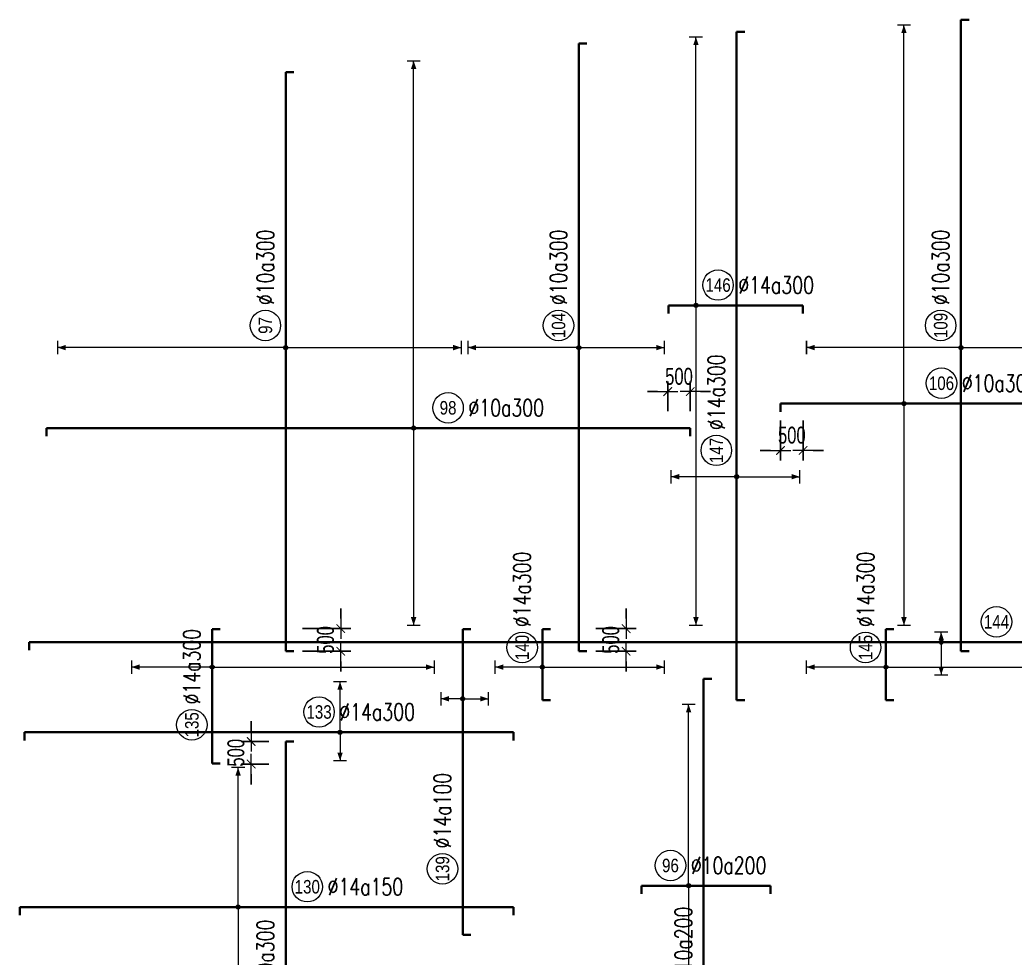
# Model space of a CAD drawing. Header units: millimetres. Extents: x -179076 to 493302, y -18667 to 80932.
# Drawn here: x 155996 to 178048, y 58000 to 78786 of the extents above; entities that cross this region are included whole.
import ezdxf
from ezdxf.enums import TextEntityAlignment as Align

# ---------------------------------------------------------------- set-up
doc = ezdxf.new("R2010")
doc.units = ezdxf.units.MM
doc.layers.get('0').update_dxf_attribs({"lineweight": 20})
doc.layers.get('Defpoints').update_dxf_attribs({"color": 151, "lineweight": 9})
for name, color, linetype, lineweight in [('NDC_S_DIM', 1, 'Continuous', 15), ('NDC_S_REBAR', 4, 'Continuous', 35), ('NDC_S_VN TEXT', 7, 'Continuous', 20)]:
    doc.layers.add(name, color=color, linetype=linetype, lineweight=lineweight)
doc.styles.add('ARIAL', font='arial.ttf', dxfattribs={"width": 0.8})
doc.styles.add('NDC_DIM', font='', dxfattribs={"width": 0.75})
doc.styles.add('NDC_EN TXT', font='romans.shx', dxfattribs={"width": 0.8})
doc.styles.get('NDC_DIM').set_extended_font_data('Dotum')
doc.dimstyles.new('NDC_dim_150', dxfattribs={"dimscale": 150, "dimtxt": 2.5, "dimasz": 1.5, "dimexe": 1.5, "dimexo": 2.5, "dimgap": 1, "dimtad": 1, "dimdec": 0, "dimzin": 0, "dimdsep": 46, "dimtxsty": 'NDC_DIM', "dimblk": 'DIMMARK', "dimcen": 0.09, "dimdle": 1.2, "dimclrd": 1, "dimclre": 1, "dimclrt": 3, "dimadec": 0, "dimazin": 0, "dimtfac": 1, "dimtdec": 0, "dimtix": 1, "dimtofl": 0, "dimtmove": 0, "dimatfit": 3, "dimfxl": 8, "dimfxlon": 1, "dimtolj": 1, "dimtzin": 0, "dimarcsym": 0})

# ---------------------------------------------------------------- blocks, each defined once
blk = doc.blocks.new('DIMMARK')
at = {"layer": 'NDC_S_DIM', "color": 1}
blk.add_line((-1.5, 0), (1, 0), dxfattribs=at)
at = {"layer": 'NDC_S_DIM', "color": 2, "const_width": 0.1}
blk.add_lwpolyline([(-0.424, -0.424), (0.424, 0.424)], dxfattribs=at)
blk = doc.blocks.new('*D555')
at = {"layer": 'Defpoints', "color": 0, "transparency": 16777216}
for p in [(170851, 70550), (170351, 69742), (170851, 69742)]:
    blk.add_point(p, dxfattribs=at)
at = {"layer": 'NDC_S_DIM', "color": 1, "lineweight": -2, "transparency": 16777216}
for p, q in [((170351, 70117), (170351, 70775)), ((170851, 70117), (170851, 70775)), ((170126, 70550), (169901, 70550)), ((171076, 70550), (171301, 70550))]:
    blk.add_line(p, q, dxfattribs=at)
at = {"layer": 'NDC_S_DIM', "color": 1, "lineweight": -2, "transparency": 16777216, "xscale": 225, "yscale": 225, "zscale": 225}
blk.add_blockref('DIMMARK', (170351, 70550), dxfattribs=at)
at = {"layer": 'NDC_S_DIM', "color": 1, "lineweight": -2, "transparency": 16777216, "xscale": 225, "yscale": 225, "zscale": 225, "rotation": 180}
blk.add_blockref('DIMMARK', (170851, 70550), dxfattribs=at)
at = {"layer": 'NDC_S_DIM', "color": 3, "transparency": 16777216, "insert": (170601, 70887), "char_height": 375, "attachment_point": 5, "style": 'NDC_DIM'}
blk.add_mtext('\\A1;500', dxfattribs=at)
blk = doc.blocks.new('*D556')
at = {"layer": 'Defpoints', "color": 0, "transparency": 16777216}
for p in [(172851, 70286), (173351, 70286), (173351, 69246)]:
    blk.add_point(p, dxfattribs=at)
at = {"layer": 'NDC_S_DIM', "color": 1, "lineweight": -2, "transparency": 16777216}
for p, q in [((172851, 69911), (172851, 69021)), ((173351, 69911), (173351, 69021)), ((172626, 69246), (172401, 69246)), ((173576, 69246), (173801, 69246))]:
    blk.add_line(p, q, dxfattribs=at)
at = {"layer": 'NDC_S_DIM', "color": 1, "lineweight": -2, "transparency": 16777216, "xscale": 225, "yscale": 225, "zscale": 225}
blk.add_blockref('DIMMARK', (172851, 69246), dxfattribs=at)
at = {"layer": 'NDC_S_DIM', "color": 1, "lineweight": -2, "transparency": 16777216, "xscale": 225, "yscale": 225, "zscale": 225, "rotation": 180}
blk.add_blockref('DIMMARK', (173351, 69246), dxfattribs=at)
at = {"layer": 'NDC_S_DIM', "color": 3, "transparency": 16777216, "insert": (173101, 69584), "char_height": 375, "attachment_point": 5, "style": 'NDC_DIM'}
blk.add_mtext('\\A1;500', dxfattribs=at)
blk = doc.blocks.new('*D575')
at = {"layer": 'Defpoints', "color": 0, "transparency": 16777216}
for p in [(168381, 65299), (169428, 65299), (168381, 64799)]:
    blk.add_point(p, dxfattribs=at)
at = {"layer": 'NDC_S_DIM', "color": 1, "lineweight": -2, "transparency": 16777216}
for p, q in [((169428, 65524), (169428, 65749)), ((168756, 65299), (169653, 65299)), ((168756, 64799), (169653, 64799)), ((169428, 64574), (169428, 64349))]:
    blk.add_line(p, q, dxfattribs=at)
at = {"layer": 'NDC_S_DIM', "color": 1, "lineweight": -2, "transparency": 16777216, "xscale": 225, "yscale": 225, "zscale": 225}
for p, rotation in [((169428, 65299), 270), ((169428, 64799), 90)]:
    blk.add_blockref('DIMMARK', p, dxfattribs=dict(at, rotation=rotation))
at = {"layer": 'NDC_S_DIM', "color": 3, "transparency": 16777216, "insert": (169090, 65049), "char_height": 375, "attachment_point": 5, "rotation": 90, "style": 'NDC_DIM'}
blk.add_mtext('\\A1;500', dxfattribs=at)
blk = doc.blocks.new('*U493')
h = blk.add_hatch(color=6)
edge = h.paths.add_edge_path()
edge.add_arc((27.07, 0), 0.3, 0, 360)
at = {"layer": 'NDC_S_DIM', "color": 8}
for q in [(27.07, 1.49), (27.07, -4.84)]:
    blk.add_line((27.07, 0), q, dxfattribs=at)
for points in [[(26.07, 1.49, 0.2, 0.2, 0), (28.07, 1.49, 0, 0, 0)], [(26.07, -4.84, 0.2, 0.2, 0), (28.07, -4.84, 0, 0, 0)]]:
    blk.add_lwpolyline(points, format="xyseb", dxfattribs=at)
at = {"layer": 'NDC_S_DIM'}
blk.add_circle((35.24, 3), 2.25, dxfattribs=at)
at = {"layer": 'NDC_S_DIM', "color": 6}
blk.add_circle((27.07, 0), 0.3, dxfattribs=at)
at = {"layer": 'NDC_S_DIM', "color": 8}
for points in [[(26.67, 0.29), (27.07, 1.49), (27.47, 0.29)], [(26.67, -3.64), (27.07, -4.84), (27.47, -3.64)]]:
    blk.add_solid(points, dxfattribs=at)
at = {"layer": 'NDC_S_REBAR'}
for p, q in [((0, 0), (-107.67, 0)), ((-107.67, 0), (-107.67, -1.2)), ((0, 0), (281, 0)), ((-107.67, -1.2), (-107.67, -1.2))]:
    blk.add_line(p, q, dxfattribs=at)
at = {"layer": 'NDC_S_VN TEXT', "style": 'ARIAL', "width": 0.8}
blk.add_attdef('KHT', text='', height=2, dxfattribs=at).set_placement((35.24, 3), align=Align.MIDDLE_CENTER)
at = {"layer": 'NDC_S_VN TEXT', "color": 3, "style": 'NDC_EN TXT', "width": 0.75}
blk.add_attdef('DKT', (38.24, 1.75), '', height=2.5, dxfattribs=at)
blk = doc.blocks.new('*U477')
h = blk.add_hatch(color=6)
edge = h.paths.add_edge_path()
edge.add_arc((-7.93, 0), 0.3, 0, 360)
at = {"layer": 'NDC_S_DIM', "color": 8}
for q in [(-7.93, 55.93), (-7.93, -32.75)]:
    blk.add_line((-7.93, 0), q, dxfattribs=at)
for points in [[(-8.93, 55.93, 0.2, 0.2, 0), (-6.93, 55.93, 0, 0, 0)], [(-8.93, -32.75, 0.2, 0.2, 0), (-6.93, -32.75, 0, 0, 0)]]:
    blk.add_lwpolyline(points, format="xyseb", dxfattribs=at)
at = {"layer": 'NDC_S_DIM'}
blk.add_circle((-2.39, 3), 2.25, dxfattribs=at)
at = {"layer": 'NDC_S_DIM', "color": 6}
blk.add_circle((-7.93, 0), 0.3, dxfattribs=at)
at = {"layer": 'NDC_S_DIM', "color": 8}
for points in [[(-8.33, 54.73), (-7.93, 55.93), (-7.53, 54.73)], [(-8.33, -31.55), (-7.93, -32.75), (-7.53, -31.55)]]:
    blk.add_solid(points, dxfattribs=at)
at = {"layer": 'NDC_S_REBAR'}
for p, q in [((0, 0), (-26.16, 0)), ((-26.16, 0), (-26.16, -1.2)), ((0, 0), (20.5, 0)), ((20.5, 0), (20.5, -1.2)), ((-26.16, -1.2), (-26.16, -1.2)), ((20.5, -1.2), (20.5, -1.2))]:
    blk.add_line(p, q, dxfattribs=at)
at = {"layer": 'NDC_S_VN TEXT', "style": 'ARIAL', "width": 0.8}
blk.add_attdef('KHT', text='', height=2, dxfattribs=at).set_placement((-2.39, 3), align=Align.MIDDLE_CENTER)
at = {"layer": 'NDC_S_VN TEXT', "color": 3, "style": 'NDC_EN TXT', "width": 0.75}
blk.add_attdef('DKT', (0.61, 1.75), '', height=2.5, dxfattribs=at)
blk = doc.blocks.new('*U496')
h = blk.add_hatch(color=6)
edge = h.paths.add_edge_path()
edge.add_arc((4.7, 0), 0.3, 0, 360)
at = {"layer": 'NDC_S_DIM', "color": 8}
for q in [(4.7, 20.63), (4.7, -35.71)]:
    blk.add_line((4.7, 0), q, dxfattribs=at)
for points in [[(3.7, 20.63, 0.2, 0.2, 0), (5.7, 20.63, 0, 0, 0)], [(3.7, -35.71, 0.2, 0.2, 0), (5.7, -35.71, 0, 0, 0)]]:
    blk.add_lwpolyline(points, format="xyseb", dxfattribs=at)
at = {"layer": 'NDC_S_DIM'}
blk.add_circle((14.92, 3), 2.25, dxfattribs=at)
at = {"layer": 'NDC_S_DIM', "color": 6}
blk.add_circle((4.7, 0), 0.3, dxfattribs=at)
at = {"layer": 'NDC_S_DIM', "color": 8}
for points in [[(4.3, 19.43), (4.7, 20.63), (5.1, 19.43)], [(4.3, -34.51), (4.7, -35.71), (5.1, -34.51)]]:
    blk.add_solid(points, dxfattribs=at)
at = {"layer": 'NDC_S_REBAR'}
for p, q in [((0, 0), (-27.53, 0)), ((-27.53, 0), (-27.53, -1.2)), ((0, 0), (45.4, 0)), ((45.4, 0), (45.4, -1.2)), ((-27.53, -1.2), (-27.53, -1.2)), ((45.4, -1.2), (45.4, -1.2))]:
    blk.add_line(p, q, dxfattribs=at)
at = {"layer": 'NDC_S_VN TEXT', "style": 'ARIAL', "width": 0.8}
blk.add_attdef('KHT', text='', height=2, dxfattribs=at).set_placement((14.92, 3), align=Align.MIDDLE_CENTER)
at = {"layer": 'NDC_S_VN TEXT', "color": 3, "style": 'NDC_EN TXT', "width": 0.75}
blk.add_attdef('DKT', (17.92, 1.75), '', height=2.5, dxfattribs=at)
blk = doc.blocks.new('*U497')
h = blk.add_hatch(color=6)
edge = h.paths.add_edge_path()
edge.add_arc((-5.66, 0), 0.3, 0, 360)
at = {"layer": 'NDC_S_DIM', "color": 8}
for q in [(-5.66, 39.64), (-5.66, -47.25)]:
    blk.add_line((-5.66, 0), q, dxfattribs=at)
for points in [[(-6.66, 39.64, 0.2, 0.2, 0), (-4.66, 39.64, 0, 0, 0)], [(-6.66, -47.25, 0.2, 0.2, 0), (-4.66, -47.25, 0, 0, 0)]]:
    blk.add_lwpolyline(points, format="xyseb", dxfattribs=at)
at = {"layer": 'NDC_S_DIM'}
blk.add_circle((-2.39, 3), 2.25, dxfattribs=at)
at = {"layer": 'NDC_S_DIM', "color": 6}
blk.add_circle((-5.66, 0), 0.3, dxfattribs=at)
at = {"layer": 'NDC_S_DIM', "color": 8}
for points in [[(-6.06, 38.44), (-5.66, 39.64), (-5.26, 38.44)], [(-6.06, -46.05), (-5.66, -47.25), (-5.26, -46.05)]]:
    blk.add_solid(points, dxfattribs=at)
at = {"layer": 'NDC_S_REBAR'}
for p, q in [((0, 0), (-9.73, 0)), ((-9.73, 0), (-9.73, -1.2)), ((0, 0), (10.15, 0)), ((10.15, 0), (10.15, -1.2)), ((-9.73, -1.2), (-9.73, -1.2)), ((10.15, -1.2), (10.15, -1.2))]:
    blk.add_line(p, q, dxfattribs=at)
at = {"layer": 'NDC_S_VN TEXT', "style": 'ARIAL', "width": 0.8}
blk.add_attdef('KHT', text='', height=2, dxfattribs=at).set_placement((-2.39, 3), align=Align.MIDDLE_CENTER)
at = {"layer": 'NDC_S_VN TEXT', "color": 3, "style": 'NDC_EN TXT', "width": 0.75}
blk.add_attdef('DKT', (0.61, 1.75), '', height=2.5, dxfattribs=at)
blk = doc.blocks.new('*U520')
h = blk.add_hatch(color=6)
edge = h.paths.add_edge_path()
edge.add_arc((-5.66, 0), 0.3, 0, 360)
at = {"layer": 'NDC_S_DIM', "color": 8}
for q in [(-5.66, 16.37), (-5.66, -12.63)]:
    blk.add_line((-5.66, 0), q, dxfattribs=at)
for points in [[(-6.66, 16.37, 0.2, 0.2, 0), (-4.66, 16.37, 0, 0, 0)], [(-6.66, -12.63, 0.2, 0.2, 0), (-4.66, -12.63, 0, 0, 0)]]:
    blk.add_lwpolyline(points, format="xyseb", dxfattribs=at)
at = {"layer": 'NDC_S_DIM'}
blk.add_circle((-2.39, 3), 2.25, dxfattribs=at)
at = {"layer": 'NDC_S_DIM', "color": 6}
blk.add_circle((-5.66, 0), 0.3, dxfattribs=at)
at = {"layer": 'NDC_S_DIM', "color": 8}
for points in [[(-6.06, 15.17), (-5.66, 16.37), (-5.26, 15.17)], [(-6.06, -11.43), (-5.66, -12.63), (-5.26, -11.43)]]:
    blk.add_solid(points, dxfattribs=at)
at = {"layer": 'NDC_S_REBAR'}
for p, q in [((0, 0), (-50.5, 0)), ((-50.5, 0), (-50.5, -1.2)), ((0, 0), (39.27, 0)), ((39.27, 0), (39.27, -1.2)), ((-50.5, -1.2), (-50.5, -1.2)), ((39.27, -1.2), (39.27, -1.2))]:
    blk.add_line(p, q, dxfattribs=at)
at = {"layer": 'NDC_S_VN TEXT', "style": 'ARIAL', "width": 0.8}
blk.add_attdef('KHT', text='', height=2, dxfattribs=at).set_placement((-2.39, 3), align=Align.MIDDLE_CENTER)
at = {"layer": 'NDC_S_VN TEXT', "color": 3, "style": 'NDC_EN TXT', "width": 0.75}
blk.add_attdef('DKT', (0.61, 1.75), '', height=2.5, dxfattribs=at)
blk = doc.blocks.new('*U521')
h = blk.add_hatch(color=6)
edge = h.paths.add_edge_path()
edge.add_arc((-5.66, 0), 0.3, 0, 360)
at = {"layer": 'NDC_S_DIM', "color": 8}
for q in [(-5.66, 22.82), (-5.66, -16.18)]:
    blk.add_line((-5.66, 0), q, dxfattribs=at)
for points in [[(-6.66, 22.82, 0.2, 0.2, 0), (-4.66, 22.82, 0, 0, 0)], [(-6.66, -16.18, 0.2, 0.2, 0), (-4.66, -16.18, 0, 0, 0)]]:
    blk.add_lwpolyline(points, format="xyseb", dxfattribs=at)
at = {"layer": 'NDC_S_DIM'}
blk.add_circle((-2.39, 3), 2.25, dxfattribs=at)
at = {"layer": 'NDC_S_DIM', "color": 6}
blk.add_circle((-5.66, 0), 0.3, dxfattribs=at)
at = {"layer": 'NDC_S_DIM', "color": 8}
for points in [[(-6.06, 21.62), (-5.66, 22.82), (-5.26, 21.62)], [(-6.06, -14.98), (-5.66, -16.18), (-5.26, -14.98)]]:
    blk.add_solid(points, dxfattribs=at)
at = {"layer": 'NDC_S_REBAR'}
for p, q in [((0, 0), (-50.5, 0)), ((-50.5, 0), (-50.5, -1.2)), ((0, 0), (42.74, 0)), ((42.74, 0), (42.74, -1.2)), ((-50.5, -1.2), (-50.5, -1.2)), ((42.74, -1.2), (42.74, -1.2))]:
    blk.add_line(p, q, dxfattribs=at)
at = {"layer": 'NDC_S_VN TEXT', "style": 'ARIAL', "width": 0.8}
blk.add_attdef('KHT', text='', height=2, dxfattribs=at).set_placement((-2.39, 3), align=Align.MIDDLE_CENTER)
at = {"layer": 'NDC_S_VN TEXT', "color": 3, "style": 'NDC_EN TXT', "width": 0.75}
blk.add_attdef('DKT', (0.61, 1.75), '', height=2.5, dxfattribs=at)
blk = doc.blocks.new('*U547')
h = blk.add_hatch(color=6)
edge = h.paths.add_edge_path()
edge.add_arc((-26.39, 0), 0.3, 0, 360)
at = {"layer": 'NDC_S_DIM', "color": 8}
for q in [(-26.39, 9.68), (-26.39, -9.32)]:
    blk.add_line((-26.39, 0), q, dxfattribs=at)
for points in [[(-27.39, 9.68, 0.2, 0.2, 0), (-25.39, 9.68, 0, 0, 0)], [(-27.39, -9.32, 0.2, 0.2, 0), (-25.39, -9.32, 0, 0, 0)]]:
    blk.add_lwpolyline(points, format="xyseb", dxfattribs=at)
at = {"layer": 'NDC_S_DIM'}
blk.add_circle((-22.5, 3), 2.25, dxfattribs=at)
at = {"layer": 'NDC_S_DIM', "color": 6}
blk.add_circle((-26.39, 0), 0.3, dxfattribs=at)
at = {"layer": 'NDC_S_DIM', "color": 8}
for points in [[(-26.79, 8.48), (-26.39, 9.68), (-25.99, 8.48)], [(-26.79, -8.12), (-26.39, -9.32), (-25.99, -8.12)]]:
    blk.add_solid(points, dxfattribs=at)
at = {"layer": 'NDC_S_REBAR'}
for p, q in [((0, 0), (-59.39, 0)), ((-59.39, 0), (-59.39, -1.2)), ((0, 0), (39.33, 0)), ((39.33, 0), (39.33, -1.2)), ((-59.39, -1.2), (-59.39, -1.2)), ((39.33, -1.2), (39.33, -1.2))]:
    blk.add_line(p, q, dxfattribs=at)
at = {"layer": 'NDC_S_VN TEXT', "style": 'ARIAL', "width": 0.8}
blk.add_attdef('KHT', text='', height=2, dxfattribs=at).set_placement((-22.5, 3), align=Align.MIDDLE_CENTER)
at = {"layer": 'NDC_S_VN TEXT', "color": 3, "style": 'NDC_EN TXT', "width": 0.75}
blk.add_attdef('DKT', (-19.5, 1.75), '', height=2.5, dxfattribs=at)
blk = doc.blocks.new('*U539')
h = blk.add_hatch(color=6)
edge = h.paths.add_edge_path()
edge.add_arc((-1.02, 0), 0.3, 0, 360)
at = {"layer": 'NDC_S_DIM', "color": 8}
for q in [(-1.02, 6.99), (-1.02, -18.01)]:
    blk.add_line((-1.02, 0), q, dxfattribs=at)
for points in [[(-2.02, 6.99, 0.2, 0.2, 0), (-0.02, 6.99, 0, 0, 0)], [(-2.02, -18.01, 0.2, 0.2, 0), (-0.02, -18.01, 0, 0, 0)]]:
    blk.add_lwpolyline(points, format="xyseb", dxfattribs=at)
at = {"layer": 'NDC_S_DIM'}
blk.add_circle((1.87, 3), 2.25, dxfattribs=at)
at = {"layer": 'NDC_S_DIM', "color": 6}
blk.add_circle((-1.02, 0), 0.3, dxfattribs=at)
at = {"layer": 'NDC_S_DIM', "color": 8}
for points in [[(-1.42, 5.79), (-1.02, 6.99), (-0.62, 5.79)], [(-1.42, -16.81), (-1.02, -18.01), (-0.62, -16.81)]]:
    blk.add_solid(points, dxfattribs=at)
at = {"layer": 'NDC_S_REBAR'}
for p, q in [((0, 0), (-5.9, 0)), ((-5.9, 0), (-5.9, -1.2)), ((0, 0), (4.56, 0)), ((4.56, 0), (4.56, -1.2)), ((-5.9, -1.2), (-5.9, -1.2)), ((4.56, -1.2), (4.56, -1.2))]:
    blk.add_line(p, q, dxfattribs=at)
at = {"layer": 'NDC_S_VN TEXT', "style": 'ARIAL', "width": 0.8}
blk.add_attdef('KHT', text='', height=2, dxfattribs=at).set_placement((1.87, 3), align=Align.MIDDLE_CENTER)
at = {"layer": 'NDC_S_VN TEXT', "color": 3, "style": 'NDC_EN TXT', "width": 0.75}
blk.add_attdef('DKT', (4.87, 1.75), '', height=2.5, dxfattribs=at)
blk = doc.blocks.new('*U540')
h = blk.add_hatch(color=6)
edge = h.paths.add_edge_path()
edge.add_arc((-1.02, 0), 0.3, 0, 360)
at = {"layer": 'NDC_S_DIM', "color": 8}
for q in [(-1.02, 11.73), (-1.02, -27.27)]:
    blk.add_line((-1.02, 0), q, dxfattribs=at)
for points in [[(-2.02, 11.73, 0.2, 0.2, 0), (-0.02, 11.73, 0, 0, 0)], [(-2.02, -27.27, 0.2, 0.2, 0), (-0.02, -27.27, 0, 0, 0)]]:
    blk.add_lwpolyline(points, format="xyseb", dxfattribs=at)
at = {"layer": 'NDC_S_DIM'}
blk.add_circle((1.87, 3), 2.25, dxfattribs=at)
at = {"layer": 'NDC_S_DIM', "color": 6}
blk.add_circle((-1.02, 0), 0.3, dxfattribs=at)
at = {"layer": 'NDC_S_DIM', "color": 8}
for points in [[(-1.42, 10.53), (-1.02, 11.73), (-0.62, 10.53)], [(-1.42, -26.07), (-1.02, -27.27), (-0.62, -26.07)]]:
    blk.add_solid(points, dxfattribs=at)
at = {"layer": 'NDC_S_REBAR'}
for p, q in [((0, 0), (-5.9, 0)), ((-5.9, 0), (-5.9, -1.2)), ((0, 0), (4.56, 0)), ((4.56, 0), (4.56, -1.2)), ((-5.9, -1.2), (-5.9, -1.2)), ((4.56, -1.2), (4.56, -1.2))]:
    blk.add_line(p, q, dxfattribs=at)
at = {"layer": 'NDC_S_VN TEXT', "style": 'ARIAL', "width": 0.8}
blk.add_attdef('KHT', text='', height=2, dxfattribs=at).set_placement((1.87, 3), align=Align.MIDDLE_CENTER)
at = {"layer": 'NDC_S_VN TEXT', "color": 3, "style": 'NDC_EN TXT', "width": 0.75}
blk.add_attdef('DKT', (4.87, 1.75), '', height=2.5, dxfattribs=at)
blk = doc.blocks.new('*U530')
h = blk.add_hatch(color=6)
edge = h.paths.add_edge_path()
edge.add_arc((-2.99, 0), 0.3, 0, 360)
at = {"layer": 'NDC_S_DIM', "color": 8}
for q in [(-2.99, 54.24), (-2.99, -29.12)]:
    blk.add_line((-2.99, 0), q, dxfattribs=at)
for points in [[(-3.99, 54.24, 0.2, 0.2, 0), (-1.99, 54.24, 0, 0, 0)], [(-3.99, -29.12, 0.2, 0.2, 0), (-1.99, -29.12, 0, 0, 0)]]:
    blk.add_lwpolyline(points, format="xyseb", dxfattribs=at)
at = {"layer": 'NDC_S_DIM'}
blk.add_circle((2.1, 3), 2.25, dxfattribs=at)
at = {"layer": 'NDC_S_DIM', "color": 6}
blk.add_circle((-2.99, 0), 0.3, dxfattribs=at)
at = {"layer": 'NDC_S_DIM', "color": 8}
for points in [[(-3.39, 53.04), (-2.99, 54.24), (-2.59, 53.04)], [(-3.39, -27.92), (-2.99, -29.12), (-2.59, -27.92)]]:
    blk.add_solid(points, dxfattribs=at)
at = {"layer": 'NDC_S_REBAR'}
for p, q in [((0, 0), (-57.24, 0)), ((-57.24, 0), (-57.24, -1.2)), ((0, 0), (37.88, 0)), ((37.88, 0), (37.88, -1.2)), ((-57.24, -1.2), (-57.24, -1.2)), ((37.88, -1.2), (37.88, -1.2))]:
    blk.add_line(p, q, dxfattribs=at)
at = {"layer": 'NDC_S_VN TEXT', "style": 'ARIAL', "width": 0.8}
blk.add_attdef('KHT', text='', height=2, dxfattribs=at).set_placement((2.1, 3), align=Align.MIDDLE_CENTER)
at = {"layer": 'NDC_S_VN TEXT', "color": 3, "style": 'NDC_EN TXT', "width": 0.75}
blk.add_attdef('DKT', (5.1, 1.75), '', height=2.5, dxfattribs=at)
blk = doc.blocks.new('*U515')
h = blk.add_hatch(color=6)
edge = h.paths.add_edge_path()
edge.add_arc((-5.86, 0), 0.3, 0, 360)
at = {"layer": 'NDC_S_DIM', "color": 8}
for q in [(-5.86, 26.81), (-5.86, -48.19)]:
    blk.add_line((-5.86, 0), q, dxfattribs=at)
for points in [[(-6.86, 26.81, 0.2, 0.2, 0), (-4.86, 26.81, 0, 0, 0)], [(-6.86, -48.19, 0.2, 0.2, 0), (-4.86, -48.19, 0, 0, 0)]]:
    blk.add_lwpolyline(points, format="xyseb", dxfattribs=at)
at = {"layer": 'NDC_S_DIM'}
blk.add_circle((-8.54, 3), 2.25, dxfattribs=at)
at = {"layer": 'NDC_S_DIM', "color": 6}
blk.add_circle((-5.86, 0), 0.3, dxfattribs=at)
at = {"layer": 'NDC_S_DIM', "color": 8}
for points in [[(-6.26, 25.61), (-5.86, 26.81), (-5.46, 25.61)], [(-6.26, -46.99), (-5.86, -48.19), (-5.46, -46.99)]]:
    blk.add_solid(points, dxfattribs=at)
at = {"layer": 'NDC_S_REBAR'}
for p, q in [((0, 0), (-12.82, 0)), ((-12.82, 0), (-12.82, -1.2)), ((0, 0), (6.25, 0)), ((6.25, 0), (6.25, -1.2)), ((-12.82, -1.2), (-12.82, -1.2)), ((6.25, -1.2), (6.25, -1.2))]:
    blk.add_line(p, q, dxfattribs=at)
at = {"layer": 'NDC_S_VN TEXT', "style": 'ARIAL', "width": 0.8}
blk.add_attdef('KHT', text='', height=2, dxfattribs=at).set_placement((-8.54, 3), align=Align.MIDDLE_CENTER)
at = {"layer": 'NDC_S_VN TEXT', "color": 3, "style": 'NDC_EN TXT', "width": 0.75}
blk.add_attdef('DKT', (-5.54, 1.75), '', height=2.5, dxfattribs=at)
blk = doc.blocks.new('*U516')
h = blk.add_hatch(color=6)
edge = h.paths.add_edge_path()
edge.add_arc((-5.86, 0), 0.3, 0, 360)
at = {"layer": 'NDC_S_DIM', "color": 8}
for q in [(-5.86, 6.81), (-5.86, -7.52)]:
    blk.add_line((-5.86, 0), q, dxfattribs=at)
for points in [[(-6.86, 6.81, 0.2, 0.2, 0), (-4.86, 6.81, 0, 0, 0)], [(-6.86, -7.52, 0.2, 0.2, 0), (-4.86, -7.52, 0, 0, 0)]]:
    blk.add_lwpolyline(points, format="xyseb", dxfattribs=at)
at = {"layer": 'NDC_S_DIM'}
blk.add_circle((6.27, 3), 2.25, dxfattribs=at)
at = {"layer": 'NDC_S_DIM', "color": 6}
blk.add_circle((-5.86, 0), 0.3, dxfattribs=at)
at = {"layer": 'NDC_S_DIM', "color": 8}
for points in [[(-6.26, 5.61), (-5.86, 6.81), (-5.46, 5.61)], [(-6.26, -6.32), (-5.86, -7.52), (-5.46, -6.32)]]:
    blk.add_solid(points, dxfattribs=at)
at = {"layer": 'NDC_S_REBAR'}
for p, q in [((0, 0), (-28.4, 0)), ((-28.4, 0), (-28.4, -1.2)), ((0, 0), (54.07, 0)), ((54.07, 0), (54.07, -1.2)), ((-28.4, -1.2), (-28.4, -1.2)), ((54.07, -1.2), (54.07, -1.2))]:
    blk.add_line(p, q, dxfattribs=at)
at = {"layer": 'NDC_S_VN TEXT', "style": 'ARIAL', "width": 0.8}
blk.add_attdef('KHT', text='', height=2, dxfattribs=at).set_placement((6.27, 3), align=Align.MIDDLE_CENTER)
at = {"layer": 'NDC_S_VN TEXT', "color": 3, "style": 'NDC_EN TXT', "width": 0.75}
blk.add_attdef('DKT', (9.27, 1.75), '', height=2.5, dxfattribs=at)
blk = doc.blocks.new('*U502')
h = blk.add_hatch(color=6)
edge = h.paths.add_edge_path()
edge.add_arc((-5.66, 0), 0.3, 0, 360)
at = {"layer": 'NDC_S_DIM', "color": 8}
for q in [(-5.66, 33.69), (-5.66, -25.94)]:
    blk.add_line((-5.66, 0), q, dxfattribs=at)
for points in [[(-6.66, 33.69, 0.2, 0.2, 0), (-4.66, 33.69, 0, 0, 0)], [(-6.66, -25.94, 0.2, 0.2, 0), (-4.66, -25.94, 0, 0, 0)]]:
    blk.add_lwpolyline(points, format="xyseb", dxfattribs=at)
at = {"layer": 'NDC_S_DIM'}
blk.add_circle((-2.39, 3), 2.25, dxfattribs=at)
at = {"layer": 'NDC_S_DIM', "color": 6}
blk.add_circle((-5.66, 0), 0.3, dxfattribs=at)
at = {"layer": 'NDC_S_DIM', "color": 8}
for points in [[(-6.06, 32.49), (-5.66, 33.69), (-5.26, 32.49)], [(-6.06, -24.74), (-5.66, -25.94), (-5.26, -24.74)]]:
    blk.add_solid(points, dxfattribs=at)
at = {"layer": 'NDC_S_REBAR'}
for p, q in [((0, 0), (-50.5, 0)), ((-50.5, 0), (-50.5, -1.2)), ((0, 0), (35.04, 0)), ((35.04, 0), (35.04, -1.2)), ((-50.5, -1.2), (-50.5, -1.2)), ((35.04, -1.2), (35.04, -1.2))]:
    blk.add_line(p, q, dxfattribs=at)
at = {"layer": 'NDC_S_VN TEXT', "style": 'ARIAL', "width": 0.8}
blk.add_attdef('KHT', text='', height=2, dxfattribs=at).set_placement((-2.39, 3), align=Align.MIDDLE_CENTER)
at = {"layer": 'NDC_S_VN TEXT', "color": 3, "style": 'NDC_EN TXT', "width": 0.75}
blk.add_attdef('DKT', (0.61, 1.75), '', height=2.5, dxfattribs=at)
blk = doc.blocks.new('*U504')
h = blk.add_hatch(color=6)
edge = h.paths.add_edge_path()
edge.add_arc((-1.02, 0), 0.3, 0, 360)
at = {"layer": 'NDC_S_DIM', "color": 8}
for q in [(-1.02, 11.9), (-1.02, -32.8)]:
    blk.add_line((-1.02, 0), q, dxfattribs=at)
for points in [[(-2.02, 11.9, 0.2, 0.2, 0), (-0.02, 11.9, 0, 0, 0)], [(-2.02, -32.8, 0.2, 0.2, 0), (-0.02, -32.8, 0, 0, 0)]]:
    blk.add_lwpolyline(points, format="xyseb", dxfattribs=at)
at = {"layer": 'NDC_S_DIM'}
blk.add_circle((-9.55, 3), 2.25, dxfattribs=at)
at = {"layer": 'NDC_S_DIM', "color": 6}
blk.add_circle((-1.02, 0), 0.3, dxfattribs=at)
at = {"layer": 'NDC_S_DIM', "color": 8}
for points in [[(-1.42, 10.7), (-1.02, 11.9), (-0.62, 10.7)], [(-1.42, -31.6), (-1.02, -32.8), (-0.62, -31.6)]]:
    blk.add_solid(points, dxfattribs=at)
at = {"layer": 'NDC_S_REBAR'}
for p, q in [((0, 0), (-15.24, 0)), ((-15.24, 0), (-15.24, -1.2)), ((0, 0), (4.56, 0)), ((4.56, 0), (4.56, -1.2)), ((-15.24, -1.2), (-15.24, -1.2)), ((4.56, -1.2), (4.56, -1.2))]:
    blk.add_line(p, q, dxfattribs=at)
at = {"layer": 'NDC_S_VN TEXT', "style": 'ARIAL', "width": 0.8}
blk.add_attdef('KHT', text='', height=2, dxfattribs=at).set_placement((-9.55, 3), align=Align.MIDDLE_CENTER)
at = {"layer": 'NDC_S_VN TEXT', "color": 3, "style": 'NDC_EN TXT', "width": 0.75}
blk.add_attdef('DKT', (-6.55, 1.75), '', height=2.5, dxfattribs=at)
blk = doc.blocks.new('*U505')
h = blk.add_hatch(color=6)
edge = h.paths.add_edge_path()
edge.add_arc((-5.66, 0), 0.3, 0, 360)
at = {"layer": 'NDC_S_DIM', "color": 8}
for q in [(-5.66, 38.84), (-5.66, -17.94)]:
    blk.add_line((-5.66, 0), q, dxfattribs=at)
for points in [[(-6.66, 38.84, 0.2, 0.2, 0), (-4.66, 38.84, 0, 0, 0)], [(-6.66, -17.94, 0.2, 0.2, 0), (-4.66, -17.94, 0, 0, 0)]]:
    blk.add_lwpolyline(points, format="xyseb", dxfattribs=at)
at = {"layer": 'NDC_S_DIM'}
blk.add_circle((-2.39, 3), 2.25, dxfattribs=at)
at = {"layer": 'NDC_S_DIM', "color": 6}
blk.add_circle((-5.66, 0), 0.3, dxfattribs=at)
at = {"layer": 'NDC_S_DIM', "color": 8}
for points in [[(-6.06, 37.64), (-5.66, 38.84), (-5.26, 37.64)], [(-6.06, -16.74), (-5.66, -17.94), (-5.26, -16.74)]]:
    blk.add_solid(points, dxfattribs=at)
at = {"layer": 'NDC_S_REBAR'}
for p, q in [((0, 0), (-25.91, 0)), ((-25.91, 0), (-25.91, -1.2)), ((0, 0), (38.09, 0)), ((38.09, 0), (38.09, -1.2)), ((-25.91, -1.2), (-25.91, -1.2)), ((38.09, -1.2), (38.09, -1.2))]:
    blk.add_line(p, q, dxfattribs=at)
at = {"layer": 'NDC_S_VN TEXT', "style": 'ARIAL', "width": 0.8}
blk.add_attdef('KHT', text='', height=2, dxfattribs=at).set_placement((-2.39, 3), align=Align.MIDDLE_CENTER)
at = {"layer": 'NDC_S_VN TEXT', "color": 3, "style": 'NDC_EN TXT', "width": 0.75}
blk.add_attdef('DKT', (0.61, 1.75), '', height=2.5, dxfattribs=at)
blk = doc.blocks.new('*D551')
at = {"layer": 'Defpoints', "color": 0, "transparency": 16777216}
for p in [(161885, 62799), (161120, 62299), (161885, 62299)]:
    blk.add_point(p, dxfattribs=at)
at = {"layer": 'NDC_S_DIM', "color": 1, "lineweight": -2, "transparency": 16777216}
for p, q in [((161120, 63024), (161120, 63249)), ((161510, 62799), (160895, 62799)), ((161510, 62299), (160895, 62299)), ((161120, 62074), (161120, 61849))]:
    blk.add_line(p, q, dxfattribs=at)
at = {"layer": 'NDC_S_DIM', "color": 1, "lineweight": -2, "transparency": 16777216, "xscale": 225, "yscale": 225, "zscale": 225}
for p, rotation in [((161120, 62799), 270), ((161120, 62299), 90)]:
    blk.add_blockref('DIMMARK', p, dxfattribs=dict(at, rotation=rotation))
at = {"layer": 'NDC_S_DIM', "color": 3, "transparency": 16777216, "insert": (160783, 62549), "char_height": 375, "attachment_point": 5, "rotation": 90, "style": 'NDC_DIM'}
blk.add_mtext('\\A1;500', dxfattribs=at)
blk = doc.blocks.new('*D553')
at = {"layer": 'Defpoints', "color": 0, "transparency": 16777216}
for p in [(161885, 65299), (161885, 64799), (163105, 64799)]:
    blk.add_point(p, dxfattribs=at)
at = {"layer": 'NDC_S_DIM', "color": 1, "lineweight": -2, "transparency": 16777216}
for p, q in [((163105, 65524), (163105, 65749)), ((162260, 65299), (163330, 65299)), ((162260, 64799), (163330, 64799)), ((163105, 64574), (163105, 64349))]:
    blk.add_line(p, q, dxfattribs=at)
at = {"layer": 'NDC_S_DIM', "color": 1, "lineweight": -2, "transparency": 16777216, "xscale": 225, "yscale": 225, "zscale": 225}
for p, rotation in [((163105, 65299), 270), ((163105, 64799), 90)]:
    blk.add_blockref('DIMMARK', p, dxfattribs=dict(at, rotation=rotation))
at = {"layer": 'NDC_S_DIM', "color": 3, "transparency": 16777216, "insert": (162768, 65049), "char_height": 375, "attachment_point": 5, "rotation": 90, "style": 'NDC_DIM'}
blk.add_mtext('\\A1;500', dxfattribs=at)
blk = doc.blocks.new('*U507')
h = blk.add_hatch(color=6)
edge = h.paths.add_edge_path()
edge.add_arc((20.84, 0), 0.3, 0, 360)
at = {"layer": 'NDC_S_DIM', "color": 8}
for q in [(20.84, 7.48), (20.84, -4.19)]:
    blk.add_line((20.84, 0), q, dxfattribs=at)
for points in [[(19.84, 7.48, 0.2, 0.2, 0), (21.84, 7.48, 0, 0, 0)], [(19.84, -4.19, 0.2, 0.2, 0), (21.84, -4.19, 0, 0, 0)]]:
    blk.add_lwpolyline(points, format="xyseb", dxfattribs=at)
at = {"layer": 'NDC_S_DIM'}
blk.add_circle((17.74, 3), 2.25, dxfattribs=at)
at = {"layer": 'NDC_S_DIM', "color": 6}
blk.add_circle((20.84, 0), 0.3, dxfattribs=at)
at = {"layer": 'NDC_S_DIM', "color": 8}
for points in [[(20.44, 6.28), (20.84, 7.48), (21.24, 6.28)], [(20.44, -2.99), (20.84, -4.19), (21.24, -2.99)]]:
    blk.add_solid(points, dxfattribs=at)
at = {"layer": 'NDC_S_REBAR'}
for p, q in [((0, 0), (-25.77, 0)), ((-25.77, 0), (-25.77, -1.2)), ((0, 0), (46.48, 0)), ((46.48, 0), (46.48, -1.2)), ((-25.77, -1.2), (-25.77, -1.2)), ((46.48, -1.2), (46.48, -1.2))]:
    blk.add_line(p, q, dxfattribs=at)
at = {"layer": 'NDC_S_VN TEXT', "style": 'ARIAL', "width": 0.8}
blk.add_attdef('KHT', text='', height=2, dxfattribs=at).set_placement((17.74, 3), align=Align.MIDDLE_CENTER)
at = {"layer": 'NDC_S_VN TEXT', "color": 3, "style": 'NDC_EN TXT', "width": 0.75}
blk.add_attdef('DKT', (20.74, 1.75), '', height=2.5, dxfattribs=at)
blk = doc.blocks.new('*U486')
h = blk.add_hatch(color=6)
edge = h.paths.add_edge_path()
edge.add_arc((-5.86, 0), 0.3, 0, 360)
at = {"layer": 'NDC_S_DIM', "color": 8}
for q in [(-5.86, 3.22), (-5.86, -3.78)]:
    blk.add_line((-5.86, 0), q, dxfattribs=at)
for points in [[(-6.86, 3.22, 0.2, 0.2, 0), (-4.86, 3.22, 0, 0, 0)], [(-6.86, -3.78, 0.2, 0.2, 0), (-4.86, -3.78, 0, 0, 0)]]:
    blk.add_lwpolyline(points, format="xyseb", dxfattribs=at)
at = {"layer": 'NDC_S_DIM'}
blk.add_circle((-30.97, 3), 2.25, dxfattribs=at)
at = {"layer": 'NDC_S_DIM', "color": 6}
blk.add_circle((-5.86, 0), 0.3, dxfattribs=at)
at = {"layer": 'NDC_S_DIM', "color": 8}
for points in [[(-6.26, 2.02), (-5.86, 3.22), (-5.46, 2.02)], [(-6.26, -2.58), (-5.86, -3.78), (-5.46, -2.58)]]:
    blk.add_solid(points, dxfattribs=at)
at = {"layer": 'NDC_S_REBAR'}
for p, q in [((0, 0), (-40.73, 0)), ((-40.73, 0), (-40.73, -1.2)), ((0, 0), (4.4, 0)), ((4.4, 0), (4.4, -1.2)), ((-40.73, -1.2), (-40.73, -1.2)), ((4.4, -1.2), (4.4, -1.2))]:
    blk.add_line(p, q, dxfattribs=at)
at = {"layer": 'NDC_S_VN TEXT', "style": 'ARIAL', "width": 0.8}
blk.add_attdef('KHT', text='', height=2, dxfattribs=at).set_placement((-30.97, 3), align=Align.MIDDLE_CENTER)
at = {"layer": 'NDC_S_VN TEXT', "color": 3, "style": 'NDC_EN TXT', "width": 0.75}
blk.add_attdef('DKT', (-27.97, 1.75), '', height=2.5, dxfattribs=at)

msp = doc.modelspace()

# ---------------------------------------------------------------- block references
at = {"xscale": 150, "yscale": 150, "zscale": 150, "rotation": 90}
for name, p, values in [('*U521', (176849.2, 72374.9), {'KHT': '109', 'DKT': '%%C10a300'}), ('*U547', (171878.2, 72623.2), {'KHT': '147', 'DKT': '%%c14a300'}), ('*U520', (168380.9, 72374.9), {'KHT': '104', 'DKT': '%%C10a300'}), ('*U502', (161885.1, 72374.9), {'KHT': '97', 'DKT': '%%C10a300'}), ('*U539', (167574.2, 64599.9), {'KHT': '140', 'DKT': '%%c14a300'}), ('*U540', (175184.9, 64599.9), {'KHT': '145', 'DKT': '%%c14a300'}), ('*U504', (160255.7, 64599.9), {'KHT': '135', 'DKT': '%%c14a300'}), ('*U486', (165809.1, 64624.2), {'KHT': '139', 'DKT': '%%C14a100'}), ('*U516', (171147, 56074.2), {'KHT': '93', 'DKT': '%%C10a200'}), ('*U505', (161885.1, 57085.7), {'KHT': '86', 'DKT': '%%C10a300'})]:
    msp.add_blockref(name, p, dxfattribs=at).add_auto_attribs(values)
at = {"xscale": 150, "yscale": 150, "zscale": 150}
for name, p, values in [('*U477', (176775.1, 70286.3), {'KHT': '106', 'DKT': '%%C10a300'}), ('*U497', (171824.9, 72461.4), {'KHT': '146', 'DKT': '%%c14a300'}), ('*U530', (165168.9, 69742.1), {'KHT': '98', 'DKT': '%%C10a300'}), ('*U507', (159963.3, 63002.7), {'KHT': '133', 'DKT': '%%c14a300'}), ('*U515', (171692.5, 59602.4), {'KHT': '96', 'DKT': '%%C10a200'}), ('*U496', (160125.8, 59130.8), {'KHT': '130', 'DKT': '%%C14a150'})]:
    msp.add_blockref(name, p, dxfattribs=at).add_auto_attribs(values)
ref = msp.add_blockref('*U493', (172350.6, 65000.3), dxfattribs=dict(xscale=150, yscale=150, zscale=150))
ref.add_attrib('KHT', '144', dxfattribs={"layer": 'NDC_S_VN TEXT', "height": 300, "style": 'ARIAL', "width": 0.8}).set_placement((177636.5, 65450.3), align=Align.MIDDLE_CENTER)

# ---------------------------------------------------------------- dimensions: what is measured, and where the dimension line sits
at = {"layer": 'NDC_S_DIM'}
for base, p1, p2, picture, middle in [((170850.8, 70549.7), (170350.8, 69742.1), (170850.8, 69742.1), '*D555', (170600.8, 70887.2)), ((173350.8, 69246.5), (172850.8, 70286.3), (173350.8, 70286.3), '*D556', (173100.8, 69584))]:
    dim = msp.add_linear_dim(base=base, p1=p1, p2=p2, dimstyle='NDC_dim_150', dxfattribs=at)
    dim.commit()
    dim.dimension.update_dxf_attribs({"geometry": picture, "text_midpoint": middle})
for base, p1, p2, picture, middle in [((163105.1, 64799.2), (161885.1, 65299.2), (161885.1, 64799.2), '*D553', (162767.6, 65049.2)), ((169427.9, 65299.2), (168380.9, 64799.2), (168380.9, 65299.2), '*D575', (169090.4, 65049.2)), ((161120.1, 62299.2), (161885.1, 62799.2), (161885.1, 62299.2), '*D551', (160782.6, 62549.2))]:
    dim = msp.add_linear_dim(base=base, p1=p1, p2=p2, angle=90, dimstyle='NDC_dim_150', dxfattribs=at)
    dim.commit()
    dim.dimension.update_dxf_attribs({"geometry": picture, "text_midpoint": middle})

doc.saveas('drawing.dxf')
